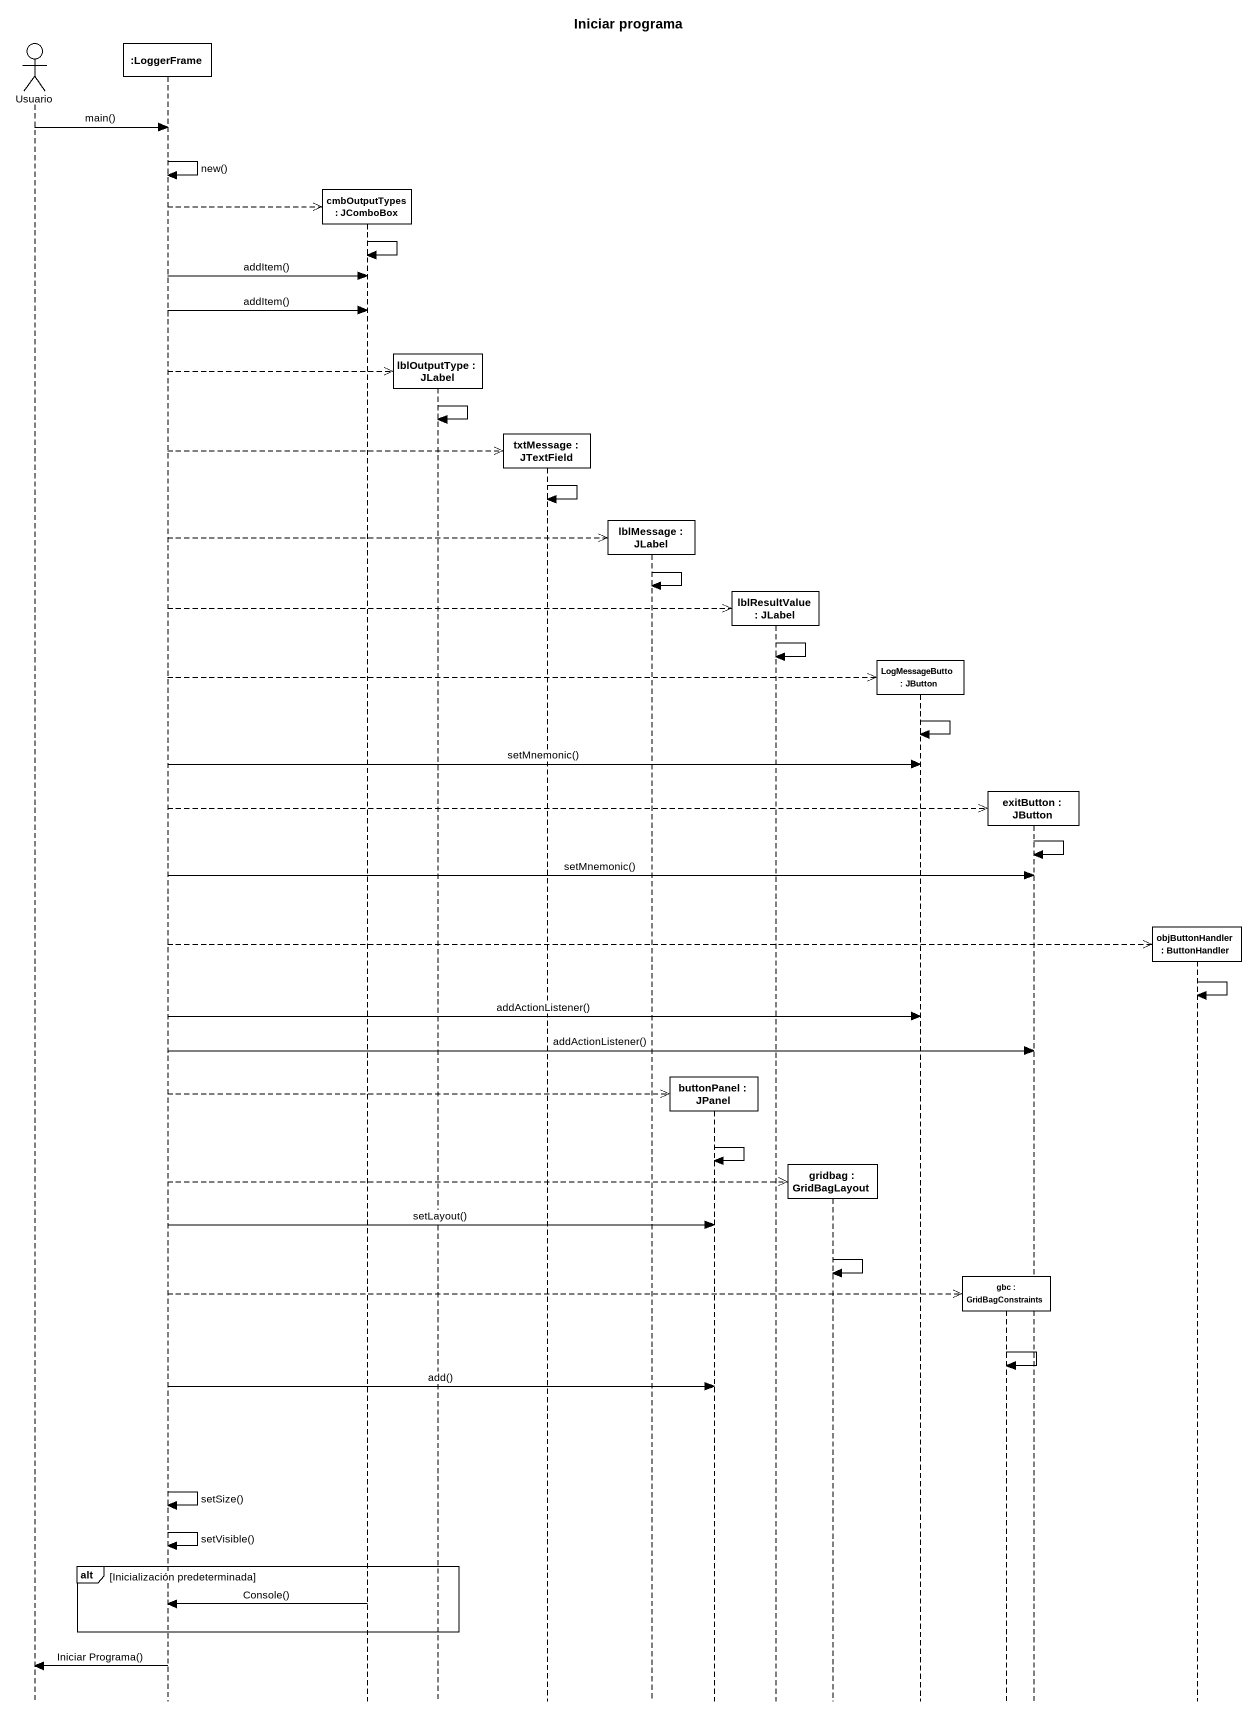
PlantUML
@startuml
title Iniciar programa
hide footbox
actor Usuario
participant ":LoggerFrame" as LoggerFrame
participant "cmbOutputTypes : JComboBox" as cmbOutputTypes
participant "lblOutputType : JLabel" as lblOutputType
participant "txtMessage : JTextField" as txtMessage
participant "lblMessage : JLabel" as lblMessage
participant "buttonPanel : JPanel" as buttonPanel
participant "lblResultValue : JLabel" as lblResultValue
participant "gridbag : GridBagLayout" as gridbag
participant "LogMessageButto : JButton" as LogMessageButto
participant "gbc : GridBagConstraints" as gbc
participant "exitButton : JButton" as exitButton
participant "objButtonHandler : ButtonHandler" as objButtonHandler

Usuario -> LoggerFrame : main()
LoggerFrame -> LoggerFrame : new()
LoggerFrame -->> cmbOutputTypes **
cmbOutputTypes -> cmbOutputTypes
LoggerFrame -> cmbOutputTypes : addItem()
LoggerFrame -> cmbOutputTypes : addItem()
LoggerFrame -->> lblOutputType **
lblOutputType -> lblOutputType
LoggerFrame -->> txtMessage **
txtMessage -> txtMessage
LoggerFrame -->> lblMessage **
lblMessage -> lblMessage
LoggerFrame -->> lblResultValue **
lblResultValue -> lblResultValue
LoggerFrame -->> LogMessageButto **
LogMessageButto -> LogMessageButto
LoggerFrame -> LogMessageButto : setMnemonic()
LoggerFrame -->> exitButton **
exitButton -> exitButton
LoggerFrame -> exitButton : setMnemonic()
LoggerFrame -->> objButtonHandler **
objButtonHandler -> objButtonHandler
LoggerFrame -> LogMessageButto : addActionListener()
LoggerFrame -> exitButton : addActionListener()
LoggerFrame -->> buttonPanel **
buttonPanel -> buttonPanel
LoggerFrame -->> gridbag **
LoggerFrame -> buttonPanel : setLayout()
gridbag -> gridbag
LoggerFrame -->> gbc **
gbc -> gbc
LoggerFrame -> buttonPanel : add()
LoggerFrame -> LoggerFrame : setSize()
LoggerFrame -> LoggerFrame : setVisible()
alt Inicialización predeterminada
  cmbOutputTypes -> LoggerFrame : Console()
end
LoggerFrame -> Usuario : Iniciar Programa()
@enduml
